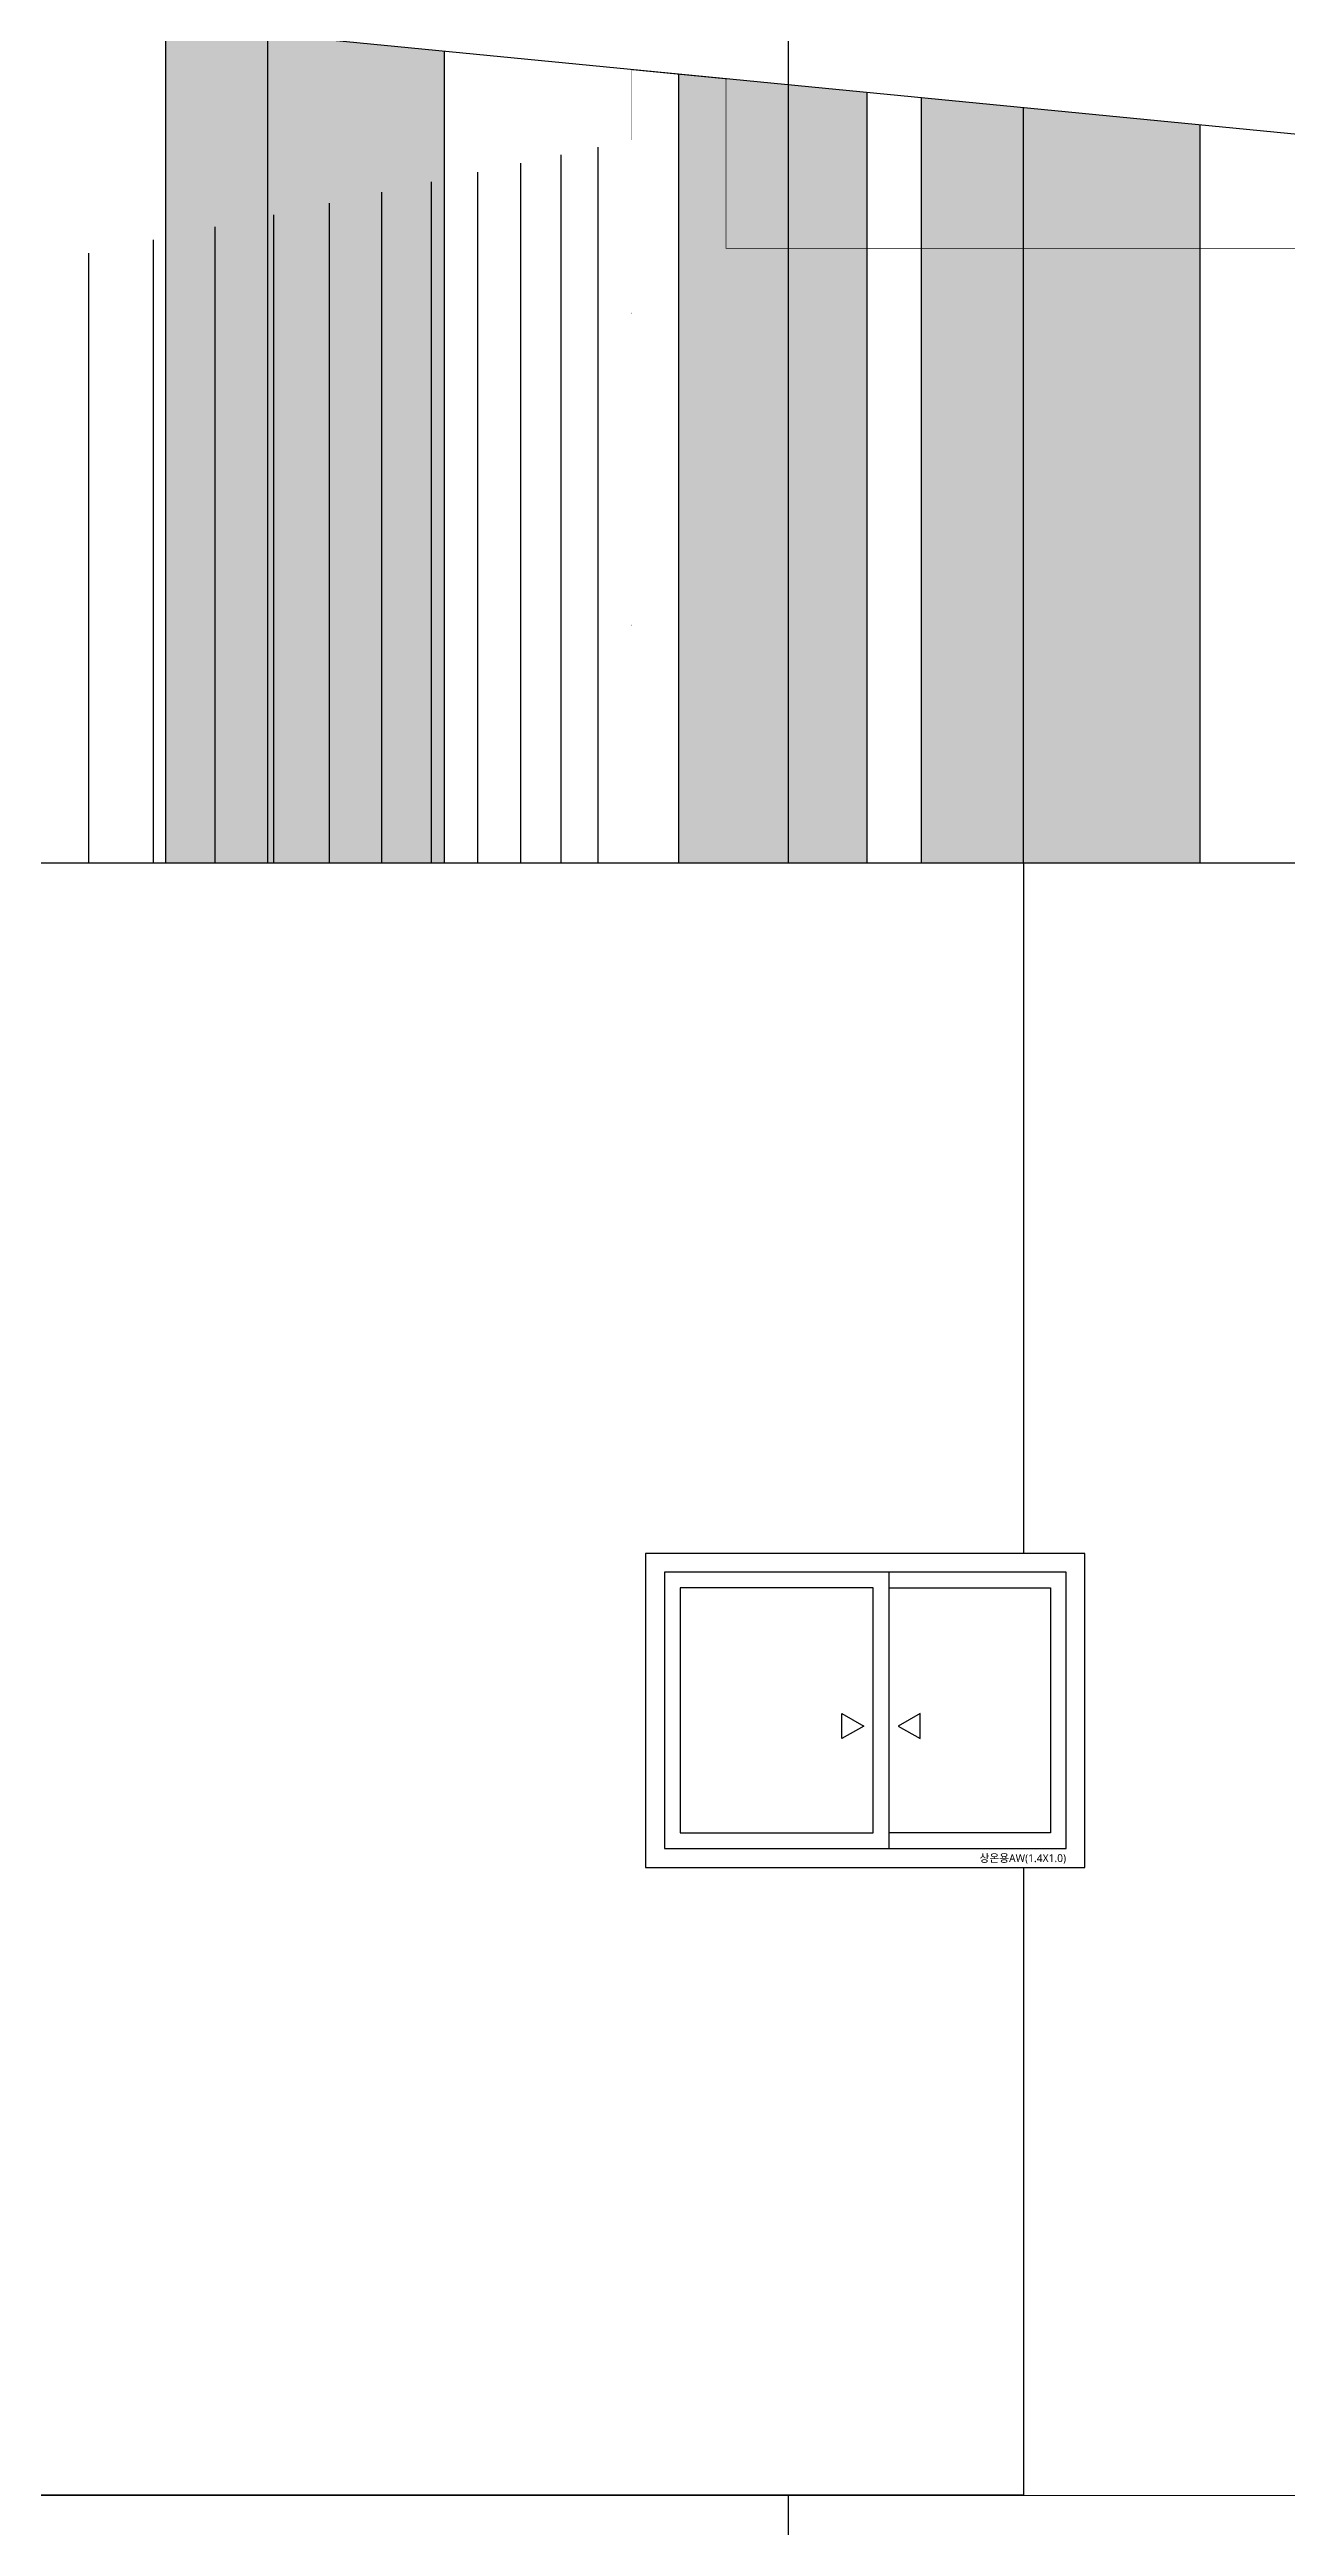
# Model space of a CAD drawing. Header units: millimetres. Extents: x 37653813 to 38677796, y 586285 to 874285.
# Drawn here: x 37953596 to 37957538, y 639234 to 647126 of the extents above; entities that cross this region are included whole.
import ezdxf

# ---------------------------------------------------------------- set-up
doc = ezdxf.new("R2010")
doc.units = ezdxf.units.MM
doc.header["$LTSCALE"] = 1000
doc.header["$MEASUREMENT"] = 0
doc.layers.get('0').update_dxf_attribs({"linetype": 'CONTINUOUS'})
doc.layers.get('Defpoints').update_dxf_attribs({"color": 161, "linetype": 'CONTINUOUS'})
for name, color, linetype in [('cen', 1, 'CONTINUOUS'), ('ELE-3', 7, 'CONTINUOUS'), ('ELE-5', 5, 'CONTINUOUS'), ('ELE4', 4, 'CONTINUOUS'), ('HAT-251', 251, 'CONTINUOUS'), ('LAND-2', 4, 'CONTINUOUS'), ('RAMP-ELE2', 4, 'CONTINUOUS'), ('TEXT', 3, 'CONTINUOUS'), ('WAL', 3, 'CONTINUOUS'), ('WID', 4, 'CONTINUOUS'), ('WIN', 4, 'CONTINUOUS'), ('WIN-G', 252, 'CONTINUOUS'), ('먹-적색(가로선) 26', 26, 'CONTINUOUS')]:
    doc.layers.add(name, color=color, linetype=linetype)
doc.styles.add('나눔바른고딕', font='NanumBarunGothic.ttf')

# ---------------------------------------------------------------- blocks, each defined once
blk = doc.blocks.new('SDFSDFSDFSDFSF')
at = {"layer": 'cen', "ltscale": 0.1}
blk.add_line((37943351.5, 613334.4), (37943351.5, 700227.2), dxfattribs=at)
at = {"layer": 'cen', "ltscale": 5}
blk.add_line((37713234.7, 640434.4), (37984418.7, 640434.4), dxfattribs=at)
blk = doc.blocks.new('sdjnfksjdfsdf')
at = {"ltscale": 0.1}
blk.add_wipeout([(37909660.2, 566574.4), (37967057.1, 566574.4), (37967057.1, 566374.4), (37909660.2, 566374.4)], dxfattribs=at)
at = {"layer": 'LAND-2', "ltscale": 0.1}
blk.add_lwpolyline([(37909660.2, 566574.4), (37967057.1, 566574.4)], dxfattribs=at)
blk = doc.blocks.new('sdfsfdawf')
at = {"layer": 'ELE4', "ltscale": 0.1}
for p, q in [((300, 552.2), (300, 4206.2)), ((300, 1200), (12200, 1200))]:
    blk.add_line(p, q, dxfattribs=at)
at = {"layer": 'WAL', "color": 4, "ltscale": 10000}
blk.add_line((0, 4206.2), (0, 552.2), dxfattribs=at)
at = {"layer": 'WIN'}
for p, q in [((0, 4206.2), (0, 552.2)), ((12200, 2806.2), (300, 2806.2)), ((300, 552.2), (300, 1200)), ((300, 1200), (12200, 1200)), ((0, 552.2), (300, 552.2))]:
    blk.add_line(p, q, dxfattribs=at)
blk = doc.blocks.new('sdfasf')
at = {"ltscale": 0.1}
blk.add_line((47325, 0), (-3449.6, 0), dxfattribs=at)
at = {"layer": 'RAMP-ELE2'}
blk.add_line((500, 2921.7), (47500, 6950.8), dxfattribs=at)
at = {"layer": 'RAMP-ELE2', "ltscale": 0.1}
blk.add_line((22205.8, 2238.8), (47200, 4903.1), dxfattribs=at)
at = {"layer": 'RAMP-ELE2'}
blk.add_blockref('sdfsfdawf', (35000, 4350.8), dxfattribs=at)
blk.add_wipeout([(35000, 8557.1), (35000, 4903.1), (35300, 4903.1), (35300, 5550.8), (47200, 5550.8), (47200, 4903.1), (47500, 4903.1), (47500, 7157.1), (47200, 7157.1), (35300, 7157.1), (35300, 8557.1)]).dxf.layer = 'RAMP-ELE2'
at = {"layer": 'ELE-3', "ltscale": 1000}
blk.add_lwpolyline([(35750, 0), (35750, 8000), (35900, 8000)], dxfattribs=at)
at = {"layer": 'RAMP-ELE2', "ltscale": 0.1}
blk.add_line((24460.1, 3257.2), (47200, 5550.8), dxfattribs=at)
blk.add_wipeout([(47200, 5550.8), (24460.1, 3257.2), (26276.5, 3722.5), (35000, 5490.1), (35000, 4903.1), (35300, 4903.1), (35300, 5550.8)]).dxf.layer = 'RAMP-ELE2'
at = {"layer": 'HAT-251', "ltscale": 0.1}
h = blk.add_hatch(color=256, dxfattribs=at)
h.dxf.hatch_style = 1
h.paths.add_polyline_path([(35750, 0), (35750, 15550.8), (35150, 15550.8), (35150, 0)])
at = {"layer": 'ELE-3', "ltscale": 1000}
blk.add_lwpolyline([(35750, 224.6), (35750, 15775.4), (35900, 15550.8)], dxfattribs=at)
at = {"layer": 'RAMP-ELE2'}
for p, q in [((35000, 6950.8), (13000, 2921.7)), ((35000, 5957.1), (13000, 321.7))]:
    blk.add_line(p, q, dxfattribs=at)
blk.add_wipeout([(13000, 2921.7), (13000, 321.7), (35000, 4903.1), (35000, 7503.1)]).dxf.layer = 'RAMP-ELE2'
at = {"layer": 'HAT-251', "ltscale": 0.1}
h = blk.add_hatch(color=256, dxfattribs=at)
h.dxf.hatch_style = 1
h.paths.add_polyline_path([(34403.3, 0), (34403.3, 14778.8), (33515.3, 14593.9), (33515.3, 0)])
at = {"layer": 'ELE-3', "ltscale": 1000}
for points in [[(35150, 0), (35150, 14903.1), (35000, 14903.1)], [(34403.3, 0), (34403.2, 14778.8), (34403.3, 14778.8)], [(33840.3, 0), (33840.3, 14661.6), (33840.3, 14661.6)], [(33515.3, 0), (33515.3, 14593.9), (33515.3, 14593.9)]]:
    blk.add_lwpolyline(points, dxfattribs=at)
at = {"layer": 'HAT-251', "ltscale": 0.1}
for p, q in [((34645.9, 7429.3), (34645.9, 4829.3)), ((34773.8, 7456), (34773.8, 4856)), ((34891.8, 7480.5), (34891.8, 4880.5)), ((34360.6, 7369.9), (34360.6, 4769.9)), ((34508.2, 7400.7), (34508.2, 4800.7)), ((33859, 7265.5), (33859, 4665.5)), ((34036, 7302.3), (34036, 4702.3)), ((34203.3, 7337.2), (34203.3, 4737.2)), ((33475.4, 7185.6), (33475.4, 4585.6)), ((33672.1, 7226.5), (33672.1, 4626.5)), ((33268.8, 7142.6), (33268.8, 4542.6))]:
    blk.add_line(p, q, dxfattribs=at)
blk.add_wipeout([(24000, 11400), (24000, 8800), (47500, 6509.3), (47500, 9109.3)]).dxf.layer = 'RAMP-ELE2'
h = blk.add_hatch(color=256, dxfattribs=at)
h.dxf.hatch_style = 1
h.paths.add_polyline_path([(36811.8, 0), (36811.8, 7551.2), (35923.9, 7637.7), (35923.9, 0)])
at = {"layer": 'ELE-3', "ltscale": 1000}
for points in [[(35923.9, 0), (35923.9, 7637.7), (35923.9, 7637.7)], [(36248.9, 0), (36248.9, 7606), (36248.9, 7606)], [(36811.8, 0), (36811.8, 7551.2), (36811.8, 7551.2)]]:
    blk.add_lwpolyline(points, dxfattribs=at)
at = {"layer": 'RAMP-ELE2'}
blk.add_line((47500, 6509.3), (24000, 8800), dxfattribs=at)
blk = doc.blocks.new('DSFAF')
at = {"ltscale": 1000}
blk.add_wipeout([(100, 0), (1500, 0), (1500, 1000), (100, 1000)], dxfattribs=at).dxf.layer = 'WID'
at = {"layer": 'WID', "ltscale": 1000}
blk.add_line((875, 940), (875, 60), dxfattribs=at)
for points in [[(100, 0), (1500, 0), (1500, 1000), (100, 1000)], [(160, 60), (1440, 60), (1440, 940), (160, 940)]]:
    blk.add_lwpolyline(points, close=True, dxfattribs=at)
at = {"layer": 'WIN-G'}
for points in [[(825, 890), (210, 890), (210, 110), (825, 110)], [(725.7, 490), (795, 450), (725.7, 410)], [(974.3, 490), (905, 450), (974.3, 410)]]:
    blk.add_lwpolyline(points, close=True, dxfattribs=at)
blk.add_lwpolyline([(875, 890), (1390, 890), (1390, 110), (875, 110)], dxfattribs=at)
at = {"layer": 'Defpoints', "style": '나눔바른고딕'}
blk.add_text('상온용AW(1.4X1.0)', height=25, dxfattribs=at).set_placement((1164, 16.8))

msp = doc.modelspace()

# ---------------------------------------------------------------- linework, layer by layer
at = {"ltscale": 0.1}
msp.add_lwpolyline([(37725834.4, 639334.4), (37992945.1, 639334.4)], dxfattribs=at)
at = {"layer": '먹-적색(가로선) 26', "ltscale": 0.1}
msp.add_line((37994815.8, 641334.4), (37936955.8, 641334.4), dxfattribs=at)

# ---------------------------------------------------------------- next in the draw order: block references
msp.add_blockref('sdjnfksjdfsdf', (22091, 72960))

# ---------------------------------------------------------------- next in the draw order: block references
at = {"layer": 'RAMP-ELE2'}
msp.add_blockref('sdfasf', (37920451.1, 639334.4), dxfattribs=at)

# ---------------------------------------------------------------- next in the draw order: block references
msp.add_blockref('SDFSDFSDFSDFSF', (12599.7, 0))

# ---------------------------------------------------------------- next in the draw order: wipeouts: each hides what was drawn before it
at = {"ltscale": 0.1}
msp.add_wipeout([(37961301.1, 644534.4), (37943251.1, 644534.4), (37943251.1, 639334.4), (37961301.1, 639334.4)], dxfattribs=at).dxf.layer = 'HAT-251'

# ---------------------------------------------------------------- next in the draw order: linework, layer by layer
at = {"layer": 'ELE-5', "ltscale": 0.1}
for points in [[(37943101.1, 639334.4), (37943101.1, 644534.4), (37961301.1, 644534.4), (37961301.1, 639334.4)], [(37943251.1, 639334.4), (37943251.1, 644534.4), (37956699.4, 644534.4), (37956699.4, 639334.4), (37943251.1, 639334.4)]]:
    msp.add_lwpolyline(points, dxfattribs=at)

# ---------------------------------------------------------------- next in the draw order: block references
at = {"layer": 'TEXT'}
msp.add_blockref('DSFAF', (37955395.6, 641334.4), dxfattribs=at)

doc.saveas('drawing.dxf')
